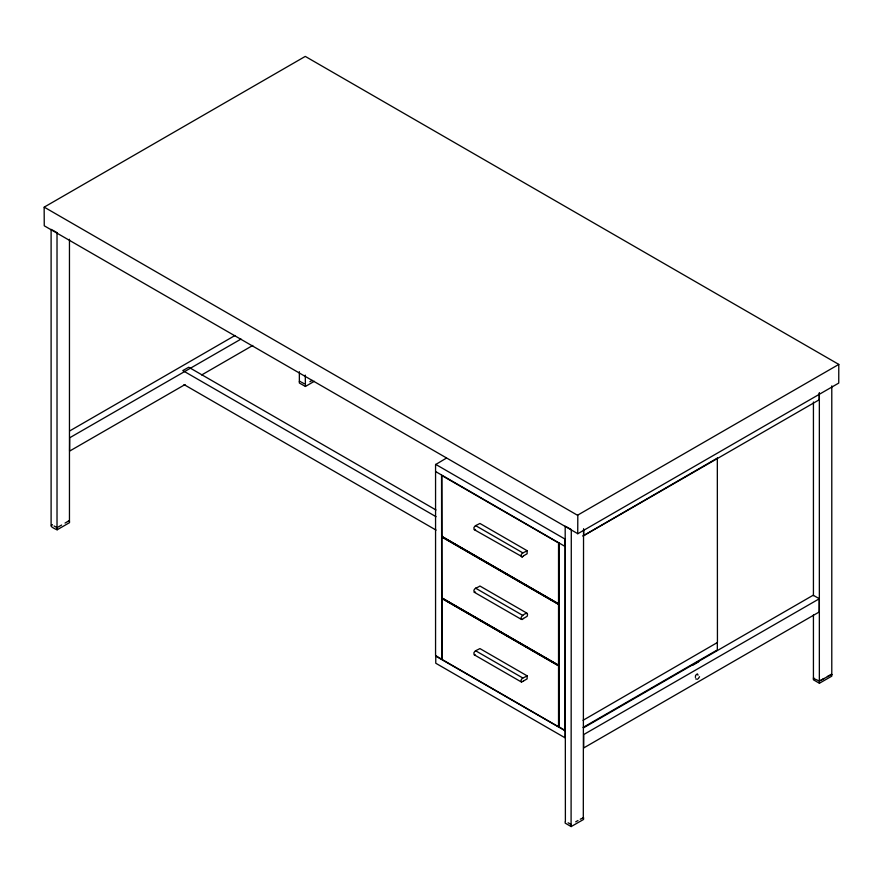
<?xml version="1.0" encoding="UTF-8"?>
<svg xmlns="http://www.w3.org/2000/svg" width="883" height="883" viewBox="0 0 883 883"><rect width="100%" height="100%" fill="white"/><g stroke="black" fill="none" stroke-linecap="round" stroke-linejoin="round"><path stroke-width="1.32" d="M241.004 339.083L69.702 437.769L69.614 451.092L185.022 384.569M583.685 747.846L583.773 734.524L819.281 598.773M583.685 535.65L583.685 528.95M446.456 458.078L435.562 464.601L435.562 655.539L441.754 659.303L441.555 475.142M441.875 536.897L441.975 598.012L558.718 665.374L558.685 604.336L441.975 536.765M441.975 598.188L441.941 659.402L558.718 726.897L558.851 665.661M435.761 655.837L435.761 663.232L565.043 737.802L565.23 730.594M577.659 515.341L44.194 207.13L305.275 56.402L838.806 364.414L577.813 515.065L577.725 533.762L838.751 383.079L838.784 364.403M522.427 556.897L474.303 529.69C472.085 526.069 477.946 524.8 479.911 523.442L527.085 550.672L527.129 553.762L523.52 555.849M523.398 681.08L521.478 682.062L474.303 654.833C472.085 651.212 477.946 649.943 479.911 648.575L527.085 675.815L527.14 678.872L523.52 680.992M527.085 550.672C525.253 552.283 519.116 553.31 521.544 556.919M523.52 618.431L527.14 616.312C529.932 608.63 516.721 618.475 522.427 619.469M527.085 675.815C525.253 677.416 519.116 678.453 521.544 682.051M698.707 661.775L692.923 665.12M44.15 207.317L44.249 225.794L577.791 533.696M697.978 675.23L697.78 674.402A1.313 0.762 60 0 0 697.25 673.895L695.583 675.363L695.374 677.438M565.23 546.323L564.988 730.451L558.851 726.72L559.038 542.747M583.056 535.871L717.537 457.99M564.844 546.158L564.844 538.994L435.661 464.359M558.851 603.917L558.851 542.714M699.524 676.698L698.243 678.762M527.085 613.255L479.911 586.014C477.99 587.769 472.151 588.365 474.303 592.261L521.544 619.491M441.842 475.473L441.975 536.588L558.586 603.917M583.056 720.296L717.438 642.493L717.327 458.277M583.056 727.46L717.338 649.932L717.327 642.548M583.553 817.768L580.252 819.203M583.773 747.901L819.181 611.996L819.269 598.663L813.166 595.241L583.806 727.669M51.104 229.304L51.104 524.623L52.031 524.877M565.186 526.102L565.385 821.422M583.056 536.036L819.181 399.8L819.269 392.946M565.241 821.709L565.131 823.099L571.146 826.576L583.542 819.468L583.586 818.044L582.614 817.779M818.375 680.583L813.375 678.376L813.386 679.778L819.402 683.243L831.797 676.146L831.841 674.722M523.464 555.893L522.405 556.908M300.286 381.555L299.359 381.301L299.359 371.688M814.358 678.354L813.42 677.989M523.509 618.431L522.405 619.48M475.484 525.54L522.758 552.835M475.484 588.111L522.758 615.407M475.484 650.683L522.758 677.967M436.059 516.71L182.77 370.584L188.752 367.24L435.97 509.966M305.275 375.098L305.419 386.456L299.304 382.979L299.414 381.511M69.735 430.915L234.988 335.507M201.666 374.955L252.792 345.441M58.179 527.03L61.622 525.032M65.044 523.067L68.455 521.091L69.525 521.301L69.525 522.648L57.119 529.8C55.96 529.403 47.98 525.804 52.13 524.855M309.867 381.71L312.163 380.396M305.363 386.478L314.348 381.29M475.54 529.48L474.303 529.69M474.27 592.195L475.54 592.052M575.694 821.841L577.99 820.517M820.506 680.495L823.949 678.508M827.36 676.544L829.678 675.208M57.163 529.778L56.987 527.659M819.446 683.276L819.314 681.124L831.786 674.325L831.786 385.882M571.246 826.576L571.058 824.457L568.133 822.768M68.499 521.069L69.459 520.86L69.459 239.271M583.31 817.746L583.542 529.204M474.303 654.833L475.175 654.778M697.415 679.226L695.649 678.906M441.875 597.879L558.542 665.197L558.542 604.425L441.941 537.107M299.425 381.588L300.375 381.522M831.565 674.413L830.815 674.546M52.296 229.988L57.207 232.726M830.771 674.513L831.731 674.645M441.875 598.321L558.751 665.76M435.617 656.036L565.087 730.738M566.367 526.787L571.29 529.524L571.091 824.843M301.324 382.074L304.293 383.785M435.761 471.643L565.087 546.467M441.941 475.573L558.542 542.902L558.542 603.773L441.842 536.356M184.05 384.602L436.059 530.098M441.941 598.531L558.542 665.848L558.542 726.72M54.062 525.97L57.031 527.681M819.347 393.056L819.347 681.51M813.431 402.008L813.431 595.683M813.431 614.91L813.431 678.1M57.02 232.715L57.02 528.045"/></g></svg>
